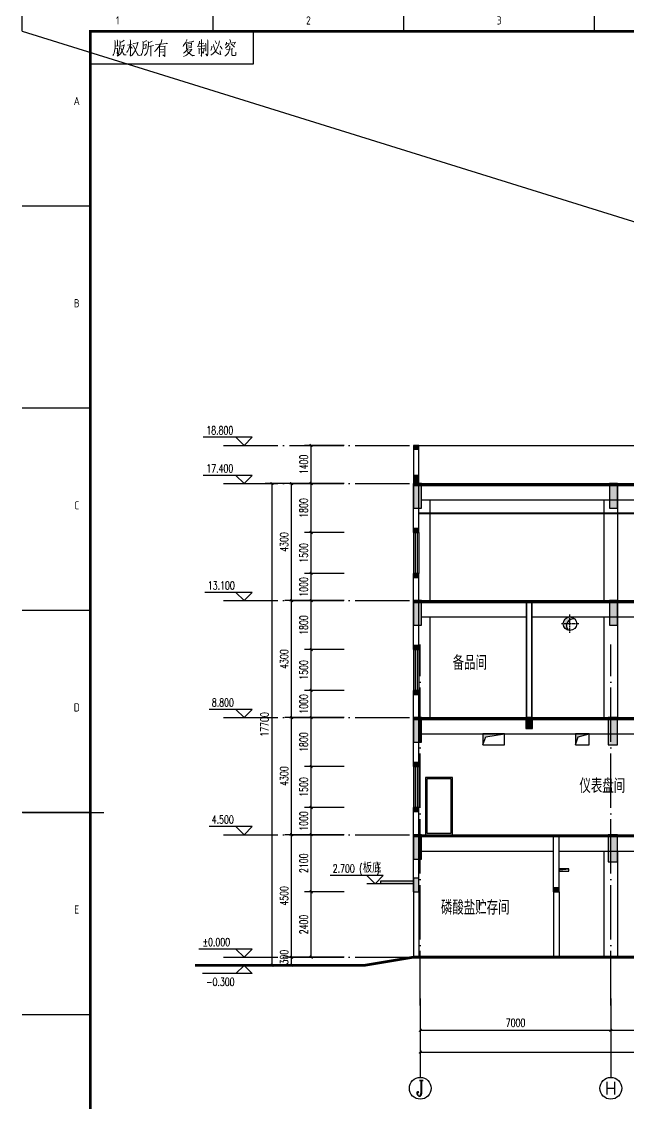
# Model space of a CAD drawing. Extents: x -93062 to 326984, y -142534 to 91021.
# Drawn here: x -58722 to -36428, y -37816 to 1923 of the extents above; entities that cross this region are included whole.
import ezdxf
from ezdxf.enums import TextEntityAlignment as Align

# ---------------------------------------------------------------- set-up
doc = ezdxf.new("R2010")
doc.units = 0
doc.header["$LTSCALE"] = 1000
doc.header["$MEASUREMENT"] = 0
doc.linetypes.add('DASH', pattern=[0.35, 0.25, -0.1])
doc.linetypes.add('DOTE', pattern=[2.42, 2, -0.2, 0.02, -0.2])
doc.layers.get('0').update_dxf_attribs({"color": 8})
doc.layers.get('Defpoints').update_dxf_attribs({"color": 8})
for name, color, linetype in [('-人员定位', 6, 'Continuous'), ('AXIS', 8, 'Continuous'), ('AXIS_TEXT', 8, 'Continuous'), ('CENTRE LINE', 8, 'DOTE'), ('DIM_ELEV', 8, 'Continuous'), ('DOTE', 8, 'DOTE'), ('EQUIPMENT', 8, 'Continuous'), ('HOLE', 8, 'Continuous'), ('PUB_DIM', 8, 'Continuous'), ('PUB_TEXT', 8, 'Continuous'), ('SURFACE', 8, 'Continuous'), ('TEXT', 8, 'Continuous'), ('WALL', 8, 'Continuous'), ('WINDOW', 8, 'Continuous')]:
    doc.layers.add(name, color=color, linetype=linetype)
doc.styles.add('_TCH_AXIS', font='COMPLEX', dxfattribs={"bigfont": 'GBCBIG'})
doc.styles.add('_TCH_DIM', font='SIMPLEX', dxfattribs={"bigfont": 'GBCBIG'})
doc.styles.add('_TCH_DIM_T3', font='SIMPLEX', dxfattribs={"width": 0.705882, "bigfont": 'GBCBIG'})
doc.styles.add('HZTXT', font='geditxt.shx', dxfattribs={"width": 0.8, "bigfont": 'hztxt1.shx'})
doc.styles.get("Standard").update_dxf_attribs({"font": 'gbenor.shx', "bigfont": 'gbcbig.shx'})
doc.styles.add('TK', font='GEDITXT.SHX', dxfattribs={"width": 0.85, "height": 3.5, "bigfont": 'DXT.SHX'})
doc.dimstyles.new('_TCH_ARCH&&100', dxfattribs={"dimtxt": 297.5, "dimasz": 100, "dimexe": 250, "dimexo": 300, "dimgap": 126.25, "dimtad": 1, "dimdec": 0, "dimzin": 0, "dimdsep": 46, "dimtxsty": '_TCH_DIM_T3', "dimblk": 'ARCHTICK', "dimcen": 0.09, "dimazin": 2, "dimtfac": 1, "dimtdec": 0, "dimtix": 1, "dimtmove": 2, "dimatfit": 3, "dimfxl": 1, "dimtolj": 1, "dimtzin": 0, "dimarcsym": 0})

# ---------------------------------------------------------------- blocks, each defined once
blk = doc.blocks.new('GEDI_WK_A1')
at = {"color": 3}
for p, q in [((0, 584), (0, 594)), ((70.08, 584), (70.08, 594)), ((140.17, 584), (140.17, 594)), ((210.25, 584), (210.25, 594)), ((85, 572), (85, 584)), ((25, 572), (85, 572)), ((25, 519.75), (0, 519.75)), ((25, 445.5), (0, 445.5)), ((25, 371.25), (0, 371.25)), ((25, 297), (0, 297)), ((25, 222.75), (0, 222.75))]:
    blk.add_line(p, q, dxfattribs=at)
for points, const_width in [([(0, 0), (841, 0), (841, 594), (0, 594)], 0.1), ([(25, 10), (831, 10), (831, 584), (25, 584)], 1)]:
    blk.add_lwpolyline(points, close=True, dxfattribs=dict(at, const_width=const_width))
at = {"color": 3, "const_width": 0.5}
blk.add_lwpolyline([(30, 297), (0, 297)], dxfattribs=at)
at = {"color": 3}
for s, p in [('1', (35.04, 588)), ('2', (105.12, 588)), ('3', (175.21, 588))]:
    blk.add_text(s, height=3, dxfattribs=at).set_placement(p, align=Align.MIDDLE)
for s, p in [('A', (20, 556.88)), ('B', (20, 482.62)), ('C', (20, 408.38)), ('D', (20, 334.12)), ('E', (20, 259.88))]:
    blk.add_text(s, height=3, dxfattribs=at).set_placement(p, align=Align.CENTER)
blk = doc.blocks.new('GEDI_Copyright_2012')
at = {"color": 7, "lineweight": 0}
for points in [[(8.99, -3.43), (9.11, -3.83), (9.11, -5.03), (9.11, -5.93), (9.03, -6.73), (8.9, -7.33), (8.73, -8.03), (8.48, -8.53), (8.22, -8.93)], [(10.81, -3.53), (10.9, -4.03), (10.9, -4.68), (10.81, -5.53), (10.73, -6.33), (10.6, -7.03), (10.47, -7.68), (10.3, -8.23), (10.09, -8.72), (9.84, -9.08)], [(9.88, -3.13), (9.96, -3.43), (9.96, -5.33)], [(12.43, -3.23), (12.34, -3.38), (11.53, -3.88), (10.98, -4.13)], [(14.64, -3.13), (14.81, -3.38), (14.76, -3.33), (14.72, -9.13), (14.68, -8.72), (14.72, -8.13)], [(20.67, -3.38), (20.5, -3.48), (19.35, -4.13), (19.27, -3.73), (19.4, -4.13), (19.4, -5.43), (19.35, -6.23), (19.31, -6.78), (19.22, -7.33), (19.1, -7.83), (18.93, -8.33), (18.72, -8.68), (18.54, -8.98)], [(22.67, -3.58), (21.99, -3.98), (21.35, -4.13), (21.26, -3.73), (21.35, -4.33), (21.31, -4.93), (21.26, -5.58), (21.22, -6.13), (21.13, -6.63), (21.05, -7.18), (20.92, -7.58), (20.71, -7.88), (20.5, -8.23), (20.28, -8.53), (20.07, -8.78), (19.86, -8.98)], [(26.28, -2.98), (26.28, -3.23), (26.02, -4.08), (25.76, -4.68), (25.51, -5.08), (25.04, -5.83), (24.36, -6.63), (23.9, -7.13), (23.6, -7.38)], [(35.45, -3.03), (35.49, -3.23), (34.98, -4.18), (34.52, -4.83), (34.26, -5.23), (34.05, -5.53)], [(35.11, -4.08), (36.34, -3.93), (37.87, -3.68), (37.75, -3.63), (37.49, -3.73)], [(40.12, -3.58), (40.16, -3.88), (39.83, -4.93), (39.66, -5.23)], [(40.8, -3.03), (40.84, -3.28), (40.8, -9.23), (40.72, -8.88), (40.8, -8.53)], [(43.1, -3.13), (43.18, -3.43), (43.14, -8.23), (43.14, -8.53), (43.1, -8.78), (43.05, -8.88), (42.97, -8.98), (42.37, -8.23), (43.05, -8.88)], [(47.43, -3.48), (47.39, -4.03), (47.17, -4.73), (47, -5.28), (46.71, -5.88), (46.45, -6.48), (46.2, -6.88), (45.86, -7.38), (45.47, -7.78), (45.09, -8.13), (44.67, -8.48), (44.24, -8.72)], [(45.82, -3.53), (46.07, -3.93), (46.24, -4.28), (46.32, -4.48), (46.32, -4.63)], [(51.21, -3.03), (51.47, -3.58), (51.55, -3.93)], [(9.11, -6.38), (10.01, -6.28), (9.92, -6.13), (9.92, -8.38), (9.88, -8.08), (9.88, -7.68)], [(9.16, -5.48), (10.39, -5.28)], [(11.2, -5.43), (12.56, -5.08), (12.47, -4.93), (12.26, -5.58), (12, -6.38), (11.75, -6.98), (11.45, -7.63), (11.03, -8.23), (10.6, -8.68), (10.26, -9.03)], [(11.15, -6.08), (12.34, -8.63), (13.15, -8.68), (12.38, -8.58), (12.17, -8.28)], [(14.72, -4.88), (14.42, -5.73), (14.08, -6.43), (13.74, -7.13), (13.45, -7.63), (13.36, -7.78)], [(13.62, -5.08), (15.4, -4.68)], [(14.72, -5.63), (15.27, -6.03), (15.4, -6.33)], [(15.7, -4.48), (17.52, -4.18), (17.44, -4.03), (17.27, -4.68), (17.1, -5.43), (16.93, -5.93), (16.76, -6.43), (16.55, -6.93), (16.21, -7.48), (15.91, -7.98), (15.61, -8.43), (15.32, -8.72), (15.02, -8.98)], [(15.61, -5.23), (15.87, -5.28), (17.44, -8.72), (18.2, -8.83), (17.44, -8.63), (17.14, -8.08)], [(19.48, -6.38), (19.56, -6.33), (20.54, -6.18), (20.41, -6.23), (20.54, -4.68), (20.63, -4.88), (19.44, -5.13)], [(21.31, -5.53), (23.22, -5.23), (23.09, -5.18), (22.88, -5.28)], [(22.28, -5.43), (22.28, -9.13), (22.24, -8.88), (22.28, -8.48)], [(23.98, -4.83), (28.4, -4.43), (28.14, -4.33)], [(25.34, -5.53), (25.43, -5.73), (25.38, -9.03), (25.38, -9.33), (25.34, -9.03), (25.38, -8.68)], [(25.43, -5.73), (27.38, -5.53), (27.38, -5.43), (27.47, -5.53), (27.38, -5.58), (27.38, -9.08), (27.34, -9.28), (26.66, -8.63), (27.34, -9.18)], [(26.96, -6.58), (25.47, -6.73)], [(25.47, -7.68), (26.96, -7.53)], [(28.14, -4.33), (27.8, -4.48)], [(35.71, -6.38), (35.71, -6.53), (34.98, -7.43), (34.56, -7.78), (34.26, -8.03)], [(35.62, -6.88), (35.75, -6.98), (37.28, -6.68), (37.23, -6.53), (36.77, -7.33), (36.47, -7.68), (36.17, -7.98), (35.71, -8.38), (35.28, -8.72), (34.81, -8.98), (34.26, -9.23)], [(35.24, -4.43), (35.28, -4.73), (35.32, -5.58), (35.32, -6.38), (35.28, -6.23), (37.19, -5.93), (37.07, -5.93), (37.15, -4.23), (37.28, -4.38), (35.28, -4.68)], [(36.64, -5.28), (35.36, -5.48)], [(35.54, -7.38), (35.62, -7.43), (37.57, -8.98), (38.3, -8.93), (37.57, -8.93), (37.32, -8.78)], [(39.27, -5.63), (42.08, -5.33), (42.03, -5.33), (41.87, -5.28), (41.65, -5.38)], [(39.87, -6.13), (39.95, -6.68), (39.95, -6.78), (40, -8.28), (39.95, -7.98), (40, -7.73)], [(40, -6.58), (41.95, -6.28), (41.82, -6.13), (41.74, -6.53), (41.69, -7.18), (41.61, -7.63), (41.57, -7.93), (41.44, -8.08), (41.06, -7.58), (41.48, -8.03)], [(40.12, -4.48), (41.74, -4.33)], [(42.33, -4.33), (42.42, -4.58), (42.42, -7.33), (42.33, -6.83), (42.37, -6.53)], [(44.67, -5.43), (44.63, -5.93), (44.5, -6.48), (44.37, -6.83), (44.24, -7.03)], [(45.26, -4.88), (45.43, -5.63), (45.56, -6.18), (45.77, -6.68), (45.99, -7.23), (46.24, -7.63), (46.58, -7.93), (47.05, -8.28), (47.51, -8.43), (47.81, -8.48), (47.94, -8.48), (47.73, -7.78), (47.64, -7.13), (47.81, -8.48)], [(47.64, -5.43), (48.07, -5.93), (48.36, -6.28), (48.49, -6.58)], [(51.21, -5.48), (51.21, -5.83), (51.08, -6.58), (50.95, -7.03), (50.83, -7.43), (50.7, -7.78), (50.53, -8.13), (50.32, -8.43), (50.06, -8.68), (49.77, -8.93), (49.43, -9.18)], [(50.91, -4.68), (50.83, -4.98), (50.44, -5.43), (50.06, -5.83), (49.81, -6.03), (49.55, -6.23)], [(50.06, -3.98), (50.02, -4.33), (49.94, -4.58), (49.85, -4.83), (49.77, -4.98), (49.68, -5.03), (50.02, -4.43), (53.29, -4.13), (53.16, -4.03), (52.78, -4.83)], [(49.98, -6.68), (52.19, -6.43), (52.06, -6.28), (52.02, -6.58), (51.93, -8.18), (51.97, -8.63), (52.06, -8.78), (52.19, -8.88), (52.4, -8.88), (52.61, -8.88), (53.21, -8.88), (53.42, -8.78), (53.46, -8.72), (53.42, -7.68), (53.42, -8.78)], [(51.76, -4.78), (52.27, -5.13), (52.65, -5.43), (52.83, -5.68), (52.91, -5.88)]]:
    blk.add_lwpolyline(points, dxfattribs=at)
blk = doc.blocks.new('A$C67E35CD0')
for name, p in [('GEDI_WK_A1', (0, 0)), ('GEDI_Copyright_2012', (25, 584))]:
    blk.add_blockref(name, p)
at = {"style": 'TK', "width": 0.85}
for tag, height, p in [('PROJECTNAME', 4.75, (776, 44)), ('PHASE', 4, (818, 44)), ('DRAWINGNAME', 4.75, (786, 31))]:
    blk.add_attdef(tag, text='', height=height, dxfattribs=at).set_placement(p, align=Align.MIDDLE_CENTER)
for tag, p, height in [('APPROVE', (663, 32.75), 3.5), ('DESIGN', (708, 32.75), 3.5), ('REVIEW1', (663, 25.75), 3.5), ('DRAW', (708, 25.75), 3.5), ('REVIEW2', (663, 18.75), 3.5), ('PROPORTION', (708, 18.75), 3.5), ('DRAWINGNUMBER', (758, 18.5), 4), ('CHECK', (663, 11.75), 3.5), ('DATE', (708, 11.75), 3.5), ('VERSION', (824, 11.75), 3.5)]:
    blk.add_attdef(tag, p, '', height=height, dxfattribs=at)
blk = doc.blocks.new('afefqwer')
at = {"xscale": 100, "yscale": 100, "zscale": 100}
blk.add_blockref('A$C67E35CD0', (-84100, 0), dxfattribs=at)
blk = doc.blocks.new('_ArchTick')
at = {"color": 0, "linetype": 'ByBlock', "const_width": 0.4}
blk.add_lwpolyline([(-0.5, -0.5), (0.5, 0.5)], dxfattribs=at)
blk = doc.blocks.new('*D324')
at = {"layer": 'Defpoints', "color": 0, "transparency": 16777216}
for p in [(-48083, -30045), (-46569, -30045), (-46569, -32445)]:
    blk.add_point(p, dxfattribs=at)
at = {"layer": 'PUB_DIM', "color": 0, "lineweight": -2, "transparency": 16777216}
for p, q in [((-46869, -30045), (-48333, -30045)), ((-48083, -32445), (-48083, -30045)), ((-46869, -32445), (-48333, -32445))]:
    blk.add_line(p, q, dxfattribs=at)
at = {"layer": 'PUB_DIM', "color": 0, "lineweight": -2, "transparency": 16777216, "xscale": 100, "yscale": 100, "zscale": 100}
for p, rotation in [((-48083, -30045), 90), ((-48083, -32445), 270)]:
    blk.add_blockref('_ArchTick', p, dxfattribs=dict(at, rotation=rotation))
at = {"layer": 'PUB_DIM', "color": 0, "transparency": 16777216, "insert": (-48358, -31245), "char_height": 297.5, "attachment_point": 5, "rotation": 90, "style": '_TCH_DIM_T3'}
blk.add_mtext('\\A1;2400', dxfattribs=at)
blk = doc.blocks.new('*D325')
at = {"layer": 'Defpoints', "color": 0, "transparency": 16777216}
for p in [(-48083, -27945), (-46569, -27945), (-46569, -30045)]:
    blk.add_point(p, dxfattribs=at)
at = {"layer": 'PUB_DIM', "color": 0, "lineweight": -2, "transparency": 16777216}
for p, q in [((-46869, -27945), (-48333, -27945)), ((-48083, -30045), (-48083, -27945)), ((-46869, -30045), (-48333, -30045))]:
    blk.add_line(p, q, dxfattribs=at)
at = {"layer": 'PUB_DIM', "color": 0, "lineweight": -2, "transparency": 16777216, "xscale": 100, "yscale": 100, "zscale": 100}
for p, rotation in [((-48083, -27945), 90), ((-48083, -30045), 270)]:
    blk.add_blockref('_ArchTick', p, dxfattribs=dict(at, rotation=rotation))
at = {"layer": 'PUB_DIM', "color": 0, "transparency": 16777216, "insert": (-48358, -28995), "char_height": 297.5, "attachment_point": 5, "rotation": 90, "style": '_TCH_DIM_T3'}
blk.add_mtext('\\A1;2100', dxfattribs=at)
blk = doc.blocks.new('*D326')
at = {"layer": 'Defpoints', "color": 0, "transparency": 16777216}
for p in [(-48083, -26945), (-46569, -26945), (-46569, -27945)]:
    blk.add_point(p, dxfattribs=at)
at = {"layer": 'PUB_DIM', "color": 0, "lineweight": -2, "transparency": 16777216}
for p, q in [((-46869, -26945), (-48333, -26945)), ((-48083, -27945), (-48083, -26945)), ((-46869, -27945), (-48333, -27945))]:
    blk.add_line(p, q, dxfattribs=at)
at = {"layer": 'PUB_DIM', "color": 0, "lineweight": -2, "transparency": 16777216, "xscale": 100, "yscale": 100, "zscale": 100}
for p, rotation in [((-48083, -26945), 90), ((-48083, -27945), 270)]:
    blk.add_blockref('_ArchTick', p, dxfattribs=dict(at, rotation=rotation))
at = {"layer": 'PUB_DIM', "color": 0, "transparency": 16777216, "insert": (-48358, -27445), "char_height": 297.5, "attachment_point": 5, "rotation": 90, "style": '_TCH_DIM_T3'}
blk.add_mtext('\\A1;1000', dxfattribs=at)
blk = doc.blocks.new('*D327')
at = {"layer": 'Defpoints', "color": 0, "transparency": 16777216}
for p in [(-48083, -25445), (-46569, -25445), (-46569, -26945)]:
    blk.add_point(p, dxfattribs=at)
at = {"layer": 'PUB_DIM', "color": 0, "lineweight": -2, "transparency": 16777216}
for p, q in [((-46869, -25445), (-48333, -25445)), ((-48083, -26945), (-48083, -25445)), ((-46869, -26945), (-48333, -26945))]:
    blk.add_line(p, q, dxfattribs=at)
at = {"layer": 'PUB_DIM', "color": 0, "lineweight": -2, "transparency": 16777216, "xscale": 100, "yscale": 100, "zscale": 100}
for p, rotation in [((-48083, -25445), 90), ((-48083, -26945), 270)]:
    blk.add_blockref('_ArchTick', p, dxfattribs=dict(at, rotation=rotation))
at = {"layer": 'PUB_DIM', "color": 0, "transparency": 16777216, "insert": (-48358, -26195), "char_height": 297.5, "attachment_point": 5, "rotation": 90, "style": '_TCH_DIM_T3'}
blk.add_mtext('\\A1;1500', dxfattribs=at)
blk = doc.blocks.new('*D328')
at = {"layer": 'Defpoints', "color": 0, "transparency": 16777216}
for p in [(-48083, -23645), (-46569, -23645), (-46569, -25445)]:
    blk.add_point(p, dxfattribs=at)
at = {"layer": 'PUB_DIM', "color": 0, "lineweight": -2, "transparency": 16777216}
for p, q in [((-46869, -23645), (-48333, -23645)), ((-48083, -25445), (-48083, -23645)), ((-46869, -25445), (-48333, -25445))]:
    blk.add_line(p, q, dxfattribs=at)
at = {"layer": 'PUB_DIM', "color": 0, "lineweight": -2, "transparency": 16777216, "xscale": 100, "yscale": 100, "zscale": 100}
for p, rotation in [((-48083, -23645), 90), ((-48083, -25445), 270)]:
    blk.add_blockref('_ArchTick', p, dxfattribs=dict(at, rotation=rotation))
at = {"layer": 'PUB_DIM', "color": 0, "transparency": 16777216, "insert": (-48358, -24545), "char_height": 297.5, "attachment_point": 5, "rotation": 90, "style": '_TCH_DIM_T3'}
blk.add_mtext('\\A1;1800', dxfattribs=at)
blk = doc.blocks.new('*D329')
at = {"layer": 'Defpoints', "color": 0, "transparency": 16777216}
for p in [(-48083, -22645), (-46569, -22645), (-46569, -23645)]:
    blk.add_point(p, dxfattribs=at)
at = {"layer": 'PUB_DIM', "color": 0, "lineweight": -2, "transparency": 16777216}
for p, q in [((-46869, -22645), (-48333, -22645)), ((-48083, -23645), (-48083, -22645)), ((-46869, -23645), (-48333, -23645))]:
    blk.add_line(p, q, dxfattribs=at)
at = {"layer": 'PUB_DIM', "color": 0, "lineweight": -2, "transparency": 16777216, "xscale": 100, "yscale": 100, "zscale": 100}
for p, rotation in [((-48083, -22645), 90), ((-48083, -23645), 270)]:
    blk.add_blockref('_ArchTick', p, dxfattribs=dict(at, rotation=rotation))
at = {"layer": 'PUB_DIM', "color": 0, "transparency": 16777216, "insert": (-48358, -23145), "char_height": 297.5, "attachment_point": 5, "rotation": 90, "style": '_TCH_DIM_T3'}
blk.add_mtext('\\A1;1000', dxfattribs=at)
blk = doc.blocks.new('*D330')
at = {"layer": 'Defpoints', "color": 0, "transparency": 16777216}
for p in [(-48083, -21145), (-46569, -21145), (-46569, -22645)]:
    blk.add_point(p, dxfattribs=at)
at = {"layer": 'PUB_DIM', "color": 0, "lineweight": -2, "transparency": 16777216}
for p, q in [((-46869, -21145), (-48333, -21145)), ((-48083, -22645), (-48083, -21145)), ((-46869, -22645), (-48333, -22645))]:
    blk.add_line(p, q, dxfattribs=at)
at = {"layer": 'PUB_DIM', "color": 0, "lineweight": -2, "transparency": 16777216, "xscale": 100, "yscale": 100, "zscale": 100}
for p, rotation in [((-48083, -21145), 90), ((-48083, -22645), 270)]:
    blk.add_blockref('_ArchTick', p, dxfattribs=dict(at, rotation=rotation))
at = {"layer": 'PUB_DIM', "color": 0, "transparency": 16777216, "insert": (-48358, -21895), "char_height": 297.5, "attachment_point": 5, "rotation": 90, "style": '_TCH_DIM_T3'}
blk.add_mtext('\\A1;1500', dxfattribs=at)
blk = doc.blocks.new('*D331')
at = {"layer": 'Defpoints', "color": 0, "transparency": 16777216}
for p in [(-48083, -19345), (-46569, -19345), (-46569, -21145)]:
    blk.add_point(p, dxfattribs=at)
at = {"layer": 'PUB_DIM', "color": 0, "lineweight": -2, "transparency": 16777216}
for p, q in [((-46869, -19345), (-48333, -19345)), ((-48083, -21145), (-48083, -19345)), ((-46869, -21145), (-48333, -21145))]:
    blk.add_line(p, q, dxfattribs=at)
at = {"layer": 'PUB_DIM', "color": 0, "lineweight": -2, "transparency": 16777216, "xscale": 100, "yscale": 100, "zscale": 100}
for p, rotation in [((-48083, -19345), 90), ((-48083, -21145), 270)]:
    blk.add_blockref('_ArchTick', p, dxfattribs=dict(at, rotation=rotation))
at = {"layer": 'PUB_DIM', "color": 0, "transparency": 16777216, "insert": (-48358, -20245), "char_height": 297.5, "attachment_point": 5, "rotation": 90, "style": '_TCH_DIM_T3'}
blk.add_mtext('\\A1;1800', dxfattribs=at)
blk = doc.blocks.new('*D332')
at = {"layer": 'Defpoints', "color": 0, "transparency": 16777216}
for p in [(-48083, -18345), (-46569, -18345), (-46569, -19345)]:
    blk.add_point(p, dxfattribs=at)
at = {"layer": 'PUB_DIM', "color": 0, "lineweight": -2, "transparency": 16777216}
for p, q in [((-46869, -18345), (-48333, -18345)), ((-48083, -19345), (-48083, -18345)), ((-46869, -19345), (-48333, -19345))]:
    blk.add_line(p, q, dxfattribs=at)
at = {"layer": 'PUB_DIM', "color": 0, "lineweight": -2, "transparency": 16777216, "xscale": 100, "yscale": 100, "zscale": 100}
for p, rotation in [((-48083, -18345), 90), ((-48083, -19345), 270)]:
    blk.add_blockref('_ArchTick', p, dxfattribs=dict(at, rotation=rotation))
at = {"layer": 'PUB_DIM', "color": 0, "transparency": 16777216, "insert": (-48358, -18845), "char_height": 297.5, "attachment_point": 5, "rotation": 90, "style": '_TCH_DIM_T3'}
blk.add_mtext('\\A1;1000', dxfattribs=at)
blk = doc.blocks.new('*D333')
at = {"layer": 'Defpoints', "color": 0, "transparency": 16777216}
for p in [(-48083, -16845), (-46569, -16845), (-46569, -18345)]:
    blk.add_point(p, dxfattribs=at)
at = {"layer": 'PUB_DIM', "color": 0, "lineweight": -2, "transparency": 16777216}
for p, q in [((-46869, -16845), (-48333, -16845)), ((-48083, -18345), (-48083, -16845)), ((-46869, -18345), (-48333, -18345))]:
    blk.add_line(p, q, dxfattribs=at)
at = {"layer": 'PUB_DIM', "color": 0, "lineweight": -2, "transparency": 16777216, "xscale": 100, "yscale": 100, "zscale": 100}
for p, rotation in [((-48083, -16845), 90), ((-48083, -18345), 270)]:
    blk.add_blockref('_ArchTick', p, dxfattribs=dict(at, rotation=rotation))
at = {"layer": 'PUB_DIM', "color": 0, "transparency": 16777216, "insert": (-48358, -17595), "char_height": 297.5, "attachment_point": 5, "rotation": 90, "style": '_TCH_DIM_T3'}
blk.add_mtext('\\A1;1500', dxfattribs=at)
blk = doc.blocks.new('*D334')
at = {"layer": 'Defpoints', "color": 0, "transparency": 16777216}
for p in [(-48083, -15045), (-46569, -15045), (-46569, -16845)]:
    blk.add_point(p, dxfattribs=at)
at = {"layer": 'PUB_DIM', "color": 0, "lineweight": -2, "transparency": 16777216}
for p, q in [((-46869, -15045), (-48333, -15045)), ((-48083, -16845), (-48083, -15045)), ((-46869, -16845), (-48333, -16845))]:
    blk.add_line(p, q, dxfattribs=at)
at = {"layer": 'PUB_DIM', "color": 0, "lineweight": -2, "transparency": 16777216, "xscale": 100, "yscale": 100, "zscale": 100}
for p, rotation in [((-48083, -15045), 90), ((-48083, -16845), 270)]:
    blk.add_blockref('_ArchTick', p, dxfattribs=dict(at, rotation=rotation))
at = {"layer": 'PUB_DIM', "color": 0, "transparency": 16777216, "insert": (-48358, -15945), "char_height": 297.5, "attachment_point": 5, "rotation": 90, "style": '_TCH_DIM_T3'}
blk.add_mtext('\\A1;1800', dxfattribs=at)
blk = doc.blocks.new('*D335')
at = {"layer": 'Defpoints', "color": 0, "transparency": 16777216}
for p in [(-48083, -13645), (-46569, -13645), (-46569, -15045)]:
    blk.add_point(p, dxfattribs=at)
at = {"layer": 'PUB_DIM', "color": 0, "lineweight": -2, "transparency": 16777216}
for p, q in [((-46869, -13645), (-48333, -13645)), ((-48083, -15045), (-48083, -13645)), ((-46869, -15045), (-48333, -15045))]:
    blk.add_line(p, q, dxfattribs=at)
at = {"layer": 'PUB_DIM', "color": 0, "lineweight": -2, "transparency": 16777216, "xscale": 100, "yscale": 100, "zscale": 100}
for p, rotation in [((-48083, -13645), 90), ((-48083, -15045), 270)]:
    blk.add_blockref('_ArchTick', p, dxfattribs=dict(at, rotation=rotation))
at = {"layer": 'PUB_DIM', "color": 0, "transparency": 16777216, "insert": (-48358, -14345), "char_height": 297.5, "attachment_point": 5, "rotation": 90, "style": '_TCH_DIM_T3'}
blk.add_mtext('\\A1;1400', dxfattribs=at)
blk = doc.blocks.new('*D1444')
at = {"layer": 'Defpoints', "color": 0, "transparency": 16777216}
for p in [(-48802, -32445), (-47288, -32445), (-47288, -32745)]:
    blk.add_point(p, dxfattribs=at)
at = {"layer": 'PUB_DIM', "color": 0, "lineweight": -2, "transparency": 16777216}
for p, q in [((-47588, -32445), (-49052, -32445)), ((-48802, -32745), (-48802, -32445)), ((-47588, -32745), (-49052, -32745))]:
    blk.add_line(p, q, dxfattribs=at)
at = {"layer": 'PUB_DIM', "color": 0, "lineweight": -2, "transparency": 16777216, "xscale": 100, "yscale": 100, "zscale": 100}
for p, rotation in [((-48802, -32445), 90), ((-48802, -32745), 270)]:
    blk.add_blockref('_ArchTick', p, dxfattribs=dict(at, rotation=rotation))
at = {"layer": 'PUB_DIM', "color": 0, "transparency": 16777216, "insert": (-49077, -32445), "char_height": 297.5, "attachment_point": 5, "rotation": 90, "style": '_TCH_DIM_T3'}
blk.add_mtext('\\A1;300', dxfattribs=at)
blk = doc.blocks.new('*D1445')
at = {"layer": 'Defpoints', "color": 0, "transparency": 16777216}
for p in [(-48802, -27945), (-47288, -27945), (-47288, -32445)]:
    blk.add_point(p, dxfattribs=at)
at = {"layer": 'PUB_DIM', "color": 0, "lineweight": -2, "transparency": 16777216}
for p, q in [((-47588, -27945), (-49052, -27945)), ((-48802, -32445), (-48802, -27945)), ((-47588, -32445), (-49052, -32445))]:
    blk.add_line(p, q, dxfattribs=at)
at = {"layer": 'PUB_DIM', "color": 0, "lineweight": -2, "transparency": 16777216, "xscale": 100, "yscale": 100, "zscale": 100}
for p, rotation in [((-48802, -27945), 90), ((-48802, -32445), 270)]:
    blk.add_blockref('_ArchTick', p, dxfattribs=dict(at, rotation=rotation))
at = {"layer": 'PUB_DIM', "color": 0, "transparency": 16777216, "insert": (-49077, -30195), "char_height": 297.5, "attachment_point": 5, "rotation": 90, "style": '_TCH_DIM_T3'}
blk.add_mtext('\\A1;4500', dxfattribs=at)
blk = doc.blocks.new('*D1446')
at = {"layer": 'Defpoints', "color": 0, "transparency": 16777216}
for p in [(-48802, -23645), (-47288, -23645), (-47288, -27945)]:
    blk.add_point(p, dxfattribs=at)
at = {"layer": 'PUB_DIM', "color": 0, "lineweight": -2, "transparency": 16777216}
for p, q in [((-47588, -23645), (-49052, -23645)), ((-48802, -27945), (-48802, -23645)), ((-47588, -27945), (-49052, -27945))]:
    blk.add_line(p, q, dxfattribs=at)
at = {"layer": 'PUB_DIM', "color": 0, "lineweight": -2, "transparency": 16777216, "xscale": 100, "yscale": 100, "zscale": 100}
for p, rotation in [((-48802, -23645), 90), ((-48802, -27945), 270)]:
    blk.add_blockref('_ArchTick', p, dxfattribs=dict(at, rotation=rotation))
at = {"layer": 'PUB_DIM', "color": 0, "transparency": 16777216, "insert": (-49077, -25795), "char_height": 297.5, "attachment_point": 5, "rotation": 90, "style": '_TCH_DIM_T3'}
blk.add_mtext('\\A1;4300', dxfattribs=at)
blk = doc.blocks.new('*D1447')
at = {"layer": 'Defpoints', "color": 0, "transparency": 16777216}
for p in [(-48802, -19345), (-47288, -19345), (-47288, -23645)]:
    blk.add_point(p, dxfattribs=at)
at = {"layer": 'PUB_DIM', "color": 0, "lineweight": -2, "transparency": 16777216}
for p, q in [((-47588, -19345), (-49052, -19345)), ((-48802, -23645), (-48802, -19345)), ((-47588, -23645), (-49052, -23645))]:
    blk.add_line(p, q, dxfattribs=at)
at = {"layer": 'PUB_DIM', "color": 0, "lineweight": -2, "transparency": 16777216, "xscale": 100, "yscale": 100, "zscale": 100}
for p, rotation in [((-48802, -19345), 90), ((-48802, -23645), 270)]:
    blk.add_blockref('_ArchTick', p, dxfattribs=dict(at, rotation=rotation))
at = {"layer": 'PUB_DIM', "color": 0, "transparency": 16777216, "insert": (-49077, -21495), "char_height": 297.5, "attachment_point": 5, "rotation": 90, "style": '_TCH_DIM_T3'}
blk.add_mtext('\\A1;4300', dxfattribs=at)
blk = doc.blocks.new('*D1448')
at = {"layer": 'Defpoints', "color": 0, "transparency": 16777216}
for p in [(-48802, -15045), (-47288, -15045), (-47288, -19345)]:
    blk.add_point(p, dxfattribs=at)
at = {"layer": 'PUB_DIM', "color": 0, "lineweight": -2, "transparency": 16777216}
for p, q in [((-47588, -15045), (-49052, -15045)), ((-48802, -19345), (-48802, -15045)), ((-47588, -19345), (-49052, -19345))]:
    blk.add_line(p, q, dxfattribs=at)
at = {"layer": 'PUB_DIM', "color": 0, "lineweight": -2, "transparency": 16777216, "xscale": 100, "yscale": 100, "zscale": 100}
for p, rotation in [((-48802, -15045), 90), ((-48802, -19345), 270)]:
    blk.add_blockref('_ArchTick', p, dxfattribs=dict(at, rotation=rotation))
at = {"layer": 'PUB_DIM', "color": 0, "transparency": 16777216, "insert": (-49077, -17195), "char_height": 297.5, "attachment_point": 5, "rotation": 90, "style": '_TCH_DIM_T3'}
blk.add_mtext('\\A1;4300', dxfattribs=at)
blk = doc.blocks.new('*D1449')
at = {"layer": 'Defpoints', "color": 0, "transparency": 16777216}
for p in [(-49521, -15045), (-47288, -15045), (-47288, -32745)]:
    blk.add_point(p, dxfattribs=at)
at = {"layer": 'PUB_DIM', "color": 0, "lineweight": -2, "transparency": 16777216}
for p, q in [((-47588, -15045), (-49771, -15045)), ((-49521, -32745), (-49521, -15045)), ((-47588, -32745), (-49771, -32745))]:
    blk.add_line(p, q, dxfattribs=at)
at = {"layer": 'PUB_DIM', "color": 0, "lineweight": -2, "transparency": 16777216, "xscale": 100, "yscale": 100, "zscale": 100}
for p, rotation in [((-49521, -15045), 90), ((-49521, -32745), 270)]:
    blk.add_blockref('_ArchTick', p, dxfattribs=dict(at, rotation=rotation))
at = {"layer": 'PUB_DIM', "color": 0, "transparency": 16777216, "insert": (-49796, -23895), "char_height": 297.5, "attachment_point": 5, "rotation": 90, "style": '_TCH_DIM_T3'}
blk.add_mtext('\\A1;17700', dxfattribs=at)
blk = doc.blocks.new('*D1458')
at = {"layer": 'AXIS', "color": 0, "lineweight": -2, "transparency": 16777216}
for p, q in [((-37074, -33968), (-37074, -35379)), ((-30074, -33968), (-30074, -35379)), ((-37074, -35129), (-30074, -35129))]:
    blk.add_line(p, q, dxfattribs=at)
at = {"layer": 'Defpoints', "color": 0, "transparency": 16777216}
for p in [(-37074, -33668), (-30074, -33668), (-30074, -35129)]:
    blk.add_point(p, dxfattribs=at)
at = {"layer": 'AXIS', "color": 0, "lineweight": -2, "transparency": 16777216, "xscale": 100, "yscale": 100, "zscale": 100, "rotation": 180}
blk.add_blockref('_ArchTick', (-37074, -35129), dxfattribs=at)
at = {"layer": 'AXIS', "color": 0, "lineweight": -2, "transparency": 16777216, "xscale": 100, "yscale": 100, "zscale": 100}
blk.add_blockref('_ArchTick', (-30074, -35129), dxfattribs=at)
at = {"layer": 'AXIS', "color": 0, "transparency": 16777216, "insert": (-33574, -34854), "char_height": 297.5, "attachment_point": 5, "style": '_TCH_DIM_T3'}
blk.add_mtext('\\A1;7000', dxfattribs=at)
blk = doc.blocks.new('*D1459')
at = {"layer": 'AXIS', "color": 0, "lineweight": -2, "transparency": 16777216}
for p, q in [((-44074, -33968), (-44074, -35379)), ((-37074, -33968), (-37074, -35379)), ((-44074, -35129), (-37074, -35129))]:
    blk.add_line(p, q, dxfattribs=at)
at = {"layer": 'Defpoints', "color": 0, "transparency": 16777216}
for p in [(-44074, -33668), (-37074, -33668), (-37074, -35129)]:
    blk.add_point(p, dxfattribs=at)
at = {"layer": 'AXIS', "color": 0, "lineweight": -2, "transparency": 16777216, "xscale": 100, "yscale": 100, "zscale": 100, "rotation": 180}
blk.add_blockref('_ArchTick', (-44074, -35129), dxfattribs=at)
at = {"layer": 'AXIS', "color": 0, "lineweight": -2, "transparency": 16777216, "xscale": 100, "yscale": 100, "zscale": 100}
blk.add_blockref('_ArchTick', (-37074, -35129), dxfattribs=at)
at = {"layer": 'AXIS', "color": 0, "transparency": 16777216, "insert": (-40574, -34854), "char_height": 297.5, "attachment_point": 5, "style": '_TCH_DIM_T3'}
blk.add_mtext('\\A1;7000', dxfattribs=at)
blk = doc.blocks.new('*D1461')
at = {"layer": 'AXIS', "color": 0, "lineweight": -2, "transparency": 16777216}
for p, q in [((-44074, -33968), (-44074, -36179)), ((10426, -33968), (10426, -36179)), ((-44074, -35929), (10426, -35929))]:
    blk.add_line(p, q, dxfattribs=at)
at = {"layer": 'Defpoints', "color": 0, "transparency": 16777216}
for p in [(-44074, -33668), (10426, -33668), (10426, -35929)]:
    blk.add_point(p, dxfattribs=at)
at = {"layer": 'AXIS', "color": 0, "lineweight": -2, "transparency": 16777216, "xscale": 100, "yscale": 100, "zscale": 100, "rotation": 180}
blk.add_blockref('_ArchTick', (-44074, -35929), dxfattribs=at)
at = {"layer": 'AXIS', "color": 0, "lineweight": -2, "transparency": 16777216, "xscale": 100, "yscale": 100, "zscale": 100}
blk.add_blockref('_ArchTick', (10426, -35929), dxfattribs=at)
at = {"layer": 'AXIS', "color": 0, "transparency": 16777216, "insert": (-16824, -35654), "char_height": 297.5, "attachment_point": 5, "style": '_TCH_DIM_T3'}
blk.add_mtext('\\A1;54500', dxfattribs=at)

msp = doc.modelspace()

# ---------------------------------------------------------------- hatches: boundary and pattern name
at = {"layer": 'HOLE'}
h = msp.add_hatch(color=171, dxfattribs=at)
h.dxf.hatch_style = 1
h.paths.add_polyline_path([(-38824.3, -20195.1, 0.3423726), (-38636.5, -20437.2, -0.74588), (-38390, -20026.2, 0.6842447)])
h = msp.add_hatch(color=171, dxfattribs=at)
h.dxf.hatch_style = 1
h.paths.add_polyline_path([(-40974.3, -24245.1), (-41774.3, -24245.1), (-41774.3, -24645.1), (-41668.3, -24354.6)])
h = msp.add_hatch(color=171, dxfattribs=at)
h.dxf.hatch_style = 1
h.paths.add_polyline_path([(-38374.3, -24245.1), (-38374.3, -24645.1), (-38268.3, -24354.6), (-37874.3, -24245.1)])
h = msp.add_hatch(color=171, dxfattribs=at)
h.dxf.hatch_style = 1
h.paths.add_polyline_path([(-38614.3, -29205.1), (-38974.3, -29205.1), (-38974.3, -29285.1), (-38946.3, -29237.1)])
at = {"layer": 'WALL'}
h = msp.add_hatch(color=256, dxfattribs=at)
h.dxf.hatch_style = 1
h.paths.add_polyline_path([(-44324.3, -15945.1), (-44024.3, -15945.1), (-44024.3, -15045.1), (-44324.3, -15045.1)])
h = msp.add_hatch(color=256, dxfattribs=at)
h.dxf.hatch_style = 1
h.paths.add_polyline_path([(-37124.4, -15945.1), (-36824.4, -15945.1), (-36824.4, -15045.1), (-37124.4, -15045.1)])
h = msp.add_hatch(color=256, dxfattribs=at)
h.dxf.hatch_style = 1
h.paths.add_polyline_path([(-44324.3, -20245.1), (-44024.3, -20245.1), (-44024.3, -19345.1), (-44324.3, -19345.1)])
h = msp.add_hatch(color=256, dxfattribs=at)
h.dxf.hatch_style = 1
h.paths.add_polyline_path([(-37124.4, -20245.1), (-36824.4, -20245.1), (-36824.4, -19345.1), (-37124.4, -19345.1)])
h = msp.add_hatch(color=256, dxfattribs=at)
h.dxf.hatch_style = 1
h.paths.add_polyline_path([(-44324.3, -24545.1), (-44024.3, -24545.1), (-44024.3, -23645.1), (-44324.3, -23645.1)])
h = msp.add_hatch(color=256, dxfattribs=at)
h.dxf.hatch_style = 1
h.paths.add_polyline_path([(-40199.3, -24045.1), (-39949.3, -24045.1), (-39949.3, -23645.1), (-40199.3, -23645.1)])
h = msp.add_hatch(color=256, dxfattribs=at)
h.dxf.hatch_style = 1
h.paths.add_polyline_path([(-37174.4, -24645.1), (-36824.4, -24645.1), (-36824.4, -23645.1), (-37174.4, -23645.1)])
h = msp.add_hatch(color=256, dxfattribs=at)
h.dxf.hatch_style = 1
h.paths.add_polyline_path([(-44324.3, -28845.1), (-44024.3, -28845.1), (-44024.3, -27945.1), (-44324.3, -27945.1)])
h = msp.add_hatch(color=256, dxfattribs=at)
h.dxf.hatch_style = 1
h.paths.add_polyline_path([(-37174.4, -28945.1), (-36824.4, -28945.1), (-36824.4, -27945.1), (-37174.4, -27945.1)])
h = msp.add_hatch(color=256, dxfattribs=at)
h.dxf.hatch_style = 1
h.paths.add_polyline_path([(-44324.3, -29745.1), (-45524.3, -29745.1), (-45524.3, -29645.1), (-44324.3, -29645.1)])
h = msp.add_hatch(color=256, dxfattribs=at)
h.dxf.hatch_style = 1
h.paths.add_polyline_path([(-44324.3, -30045.1), (-44124.3, -30045.1), (-44124.3, -29545.1), (-44324.3, -29545.1)])

# ---------------------------------------------------------------- linework, layer by layer
at = {"layer": '-人员定位'}
msp.add_line((-58696.5, 1567.5), (326984.5, -118471.5), dxfattribs=at)
at = {"color": 251}
for p, q in [((-44124.3, -13645.1), (-3524.4, -13645.1)), ((-36824.4, -15095.1), (-36824.4, -20245.1)), ((-43724.3, -15645.1), (-43724.3, -19345.1)), ((-37324.4, -15645.1), (-37324.4, -19345.1)), ((-43724.3, -19945.1), (-43724.3, -23645.1)), ((-37324.4, -19945.1), (-37324.4, -23645.1)), ((-36824.4, -20245.1), (-36824.4, -23645.1)), ((-37324.4, -28545.1), (-37324.4, -32445.1)), ((-36824.4, -28545.1), (-36824.4, -32445.1))]:
    msp.add_line(p, q, dxfattribs=at)
at = {"layer": 'AXIS'}
for p, q in [((-44074.3, -33967.9), (-44074.3, -36862.4)), ((-37074.3, -33967.9), (-37074.3, -36862.4))]:
    msp.add_line(p, q, dxfattribs=at)
for centre in [(-44074.3, -37262.4), (-37074.3, -37262.4)]:
    msp.add_circle(centre, 400, dxfattribs=at)
at = {"layer": 'CENTRE LINE'}
for p, q in [((-51305, -13645.1), (-43076.8, -13645.1)), ((-51305, -15045.1), (-43076.8, -15045.1)), ((-51305, -19345.1), (-43076.8, -19345.1)), ((-51305, -23645.1), (-43076.8, -23645.1)), ((-51305, -27945.1), (-43076.8, -27945.1)), ((-51305, -32445.1), (-43076.8, -32445.1))]:
    msp.add_line(p, q, dxfattribs=at)
at = {"layer": 'DIM_ELEV'}
for p, q in [((-50250.6, -13345.1), (-52054.5, -13345.1)), ((-50550.6, -13645.1), (-50850.6, -13345.1)), ((-50550.6, -13645.1), (-50250.6, -13345.1)), ((-50250.6, -14745.1), (-52054.5, -14745.1)), ((-50550.6, -15045.1), (-50850.6, -14745.1)), ((-50550.6, -15045.1), (-50250.6, -14745.1)), ((-50250.6, -19045.1), (-51993.8, -19045.1)), ((-50550.6, -19345.1), (-50850.6, -19045.1)), ((-50550.6, -19345.1), (-50250.6, -19045.1)), ((-50250.6, -23345.1), (-51829.5, -23345.1)), ((-50550.6, -23645.1), (-50850.6, -23345.1)), ((-50550.6, -23645.1), (-50250.6, -23345.1)), ((-50250.6, -27645.1), (-51832.9, -27645.1)), ((-50550.6, -27945.1), (-50850.6, -27645.1)), ((-50550.6, -27945.1), (-50250.6, -27645.1)), ((-45433.5, -29445.1), (-47387.7, -29445.1)), ((-45733.5, -29745.1), (-46033.5, -29445.1)), ((-45033.5, -29745.1), (-46033.5, -29745.1)), ((-45733.5, -29745.1), (-45433.5, -29445.1)), ((-50250.6, -32145.1), (-52204.8, -32145.1)), ((-50550.6, -32445.1), (-50850.6, -32145.1)), ((-50550.6, -32445.1), (-50250.6, -32145.1)), ((-50550.6, -32745.1), (-50850.6, -33045.1)), ((-50550.6, -32745.1), (-50250.6, -33045.1)), ((-50250.6, -33045.1), (-52076.2, -33045.1))]:
    msp.add_line(p, q, dxfattribs=at)
at = {"layer": 'DOTE'}
for p, q in [((-44074.3, -34217), (-44074.3, -20957)), ((-37074.3, -34217), (-37074.3, -20957))]:
    msp.add_line(p, q, dxfattribs=at)
at = {"layer": 'EQUIPMENT'}
for p, q in [((-44124.3, -16125.1), (-23174.3, -16125.1)), ((-44124.3, -16145.1), (-23174.3, -16145.1))]:
    msp.add_line(p, q, dxfattribs=at)
at = {"layer": 'HOLE', "color": 171, "linetype": 'DASH', "ltscale": 0.2}
for p, q in [((-38574.3, -20531.4), (-38574.3, -19858.7)), ((-38251, -20195.1), (-38897.7, -20195.1))]:
    msp.add_line(p, q, dxfattribs=at)
at = {"layer": 'HOLE', "color": 171}
for points in [[(-41774.3, -24645.1), (-40974.3, -24645.1), (-40974.3, -24245.1), (-41774.3, -24245.1)], [(-38374.3, -24645.1), (-37874.3, -24645.1), (-37874.3, -24245.1), (-38374.3, -24245.1)], [(-38974.3, -29285.1), (-38614.3, -29285.1), (-38614.3, -29205.1), (-38974.3, -29205.1)]]:
    msp.add_lwpolyline(points, close=True, dxfattribs=at)
for points in [[(-41774.3, -24645.1), (-41668.3, -24354.6), (-40974.3, -24245.1)], [(-38374.3, -24645.1), (-38268.3, -24354.6), (-37874.3, -24245.1)], [(-38974.3, -29285.1), (-38946.3, -29237.1), (-38614.3, -29205.1)]]:
    msp.add_lwpolyline(points, dxfattribs=at)
msp.add_circle((-38574.3, -20195.1), 250, dxfattribs=at)
msp.add_arc((-38452.1, -20268.4), 250, 75.5992, 222.47328, dxfattribs=at)
at = {"layer": 'SURFACE'}
for p, q in [((-44024.3, -15645.1), (-3624.4, -15645.1)), ((-44024.3, -19945.1), (-40174.3, -19945.1)), ((-39974.3, -19945.1), (-13674.3, -19945.1)), ((-44024.3, -24245.1), (-13674.3, -24245.1)), ((-44024.3, -28545.1), (-39174.3, -28545.1)), ((-38974.3, -28545.1), (14975.7, -28545.1))]:
    msp.add_line(p, q, dxfattribs=at)
at = {"layer": 'WALL'}
for p, q in [((-44124.3, -13645.1), (-44324.3, -13645.1)), ((-44324.3, -13645.1), (-44324.3, -15045.1)), ((-44124.3, -13795.1), (-44324.3, -13795.1)), ((-44124.3, -15045.1), (-44124.3, -13645.1)), ((-44124.3, -14745.1), (-44324.3, -14745.1)), ((-44324.3, -14745.1), (-44324.3, -15045.1)), ((-44324.3, -15045.1), (-3324.4, -15045.1)), ((-44324.3, -16845.1), (-44324.3, -15045.1)), ((-44124.3, -15045.1), (-44124.3, -14745.1)), ((-44124.3, -16845.1), (-44124.3, -15045.1)), ((-44124.3, -16695.1), (-44324.3, -16695.1)), ((-44324.3, -16845.1), (-44124.3, -16845.1)), ((-44324.3, -16845.1), (-44124.3, -16845.1)), ((-44124.3, -16845.1), (-44324.3, -16845.1)), ((-44324.3, -21145.1), (-44324.3, -18345.1)), ((-44324.3, -18345.1), (-44124.3, -18345.1)), ((-44124.3, -18345.1), (-44324.3, -18345.1)), ((-44324.3, -18495.1), (-44124.3, -18495.1)), ((-44324.3, -18495.1), (-44124.3, -18495.1)), ((-44124.3, -18495.1), (-44324.3, -18495.1)), ((-44124.3, -21145.1), (-44124.3, -18345.1)), ((-44324.3, -19345.1), (-3324.4, -19345.1)), ((-44324.3, -19395.1), (-3324.4, -19395.1)), ((-40174.3, -23695.1), (-40174.3, -19395.1)), ((-40174.3, -19395.1), (-40174.3, -23695.1)), ((-39974.3, -23695.1), (-39974.3, -19395.1)), ((-39974.3, -19395.1), (-39974.3, -23695.1)), ((-44124.3, -20995.1), (-44324.3, -20995.1)), ((-44324.3, -21145.1), (-44124.3, -21145.1)), ((-44324.3, -21145.1), (-44124.3, -21145.1)), ((-44124.3, -21145.1), (-44324.3, -21145.1)), ((-44324.3, -25445.1), (-44324.3, -22645.1)), ((-44324.3, -22645.1), (-44124.3, -22645.1)), ((-44124.3, -22645.1), (-44324.3, -22645.1)), ((-44124.3, -25445.1), (-44124.3, -22645.1)), ((-44324.3, -22795.1), (-44124.3, -22795.1)), ((-44324.3, -22795.1), (-44124.3, -22795.1)), ((-44124.3, -22795.1), (-44324.3, -22795.1)), ((-44324.3, -23645.1), (-3724.4, -23645.1)), ((-44124.3, -25295.1), (-44324.3, -25295.1)), ((-44324.3, -25445.1), (-44124.3, -25445.1)), ((-44324.3, -25445.1), (-44124.3, -25445.1)), ((-44124.3, -25445.1), (-44324.3, -25445.1)), ((-44324.3, -30045.1), (-44324.3, -26945.1)), ((-44324.3, -26945.1), (-44124.3, -26945.1)), ((-44124.3, -26945.1), (-44324.3, -26945.1)), ((-44124.3, -30045.1), (-44124.3, -26945.1)), ((-44324.3, -27095.1), (-44124.3, -27095.1)), ((-44324.3, -27095.1), (-44124.3, -27095.1)), ((-44124.3, -27095.1), (-44324.3, -27095.1)), ((-44324.3, -27945.1), (14975.7, -27945.1)), ((-39174.3, -30045.1), (-39174.3, -27945.1)), ((-38974.3, -30045.1), (-38974.3, -27945.1)), ((-44304.3, -30045.1), (-44124.3, -30045.1)), ((-38974.3, -29895.1), (-39174.3, -29895.1)), ((-39174.3, -30045.1), (-38974.3, -30045.1)), ((-38974.3, -30045.1), (-39174.3, -30045.1))]:
    msp.add_line(p, q, dxfattribs=at)
at = {"layer": 'WALL', "const_width": 100}
for points in [[(-44324.3, -15095.1), (-3324.4, -15095.1)], [(-44324.3, -19395.1), (-3324.4, -19395.1)], [(-44324.3, -23695.1), (-3724.4, -23695.1)], [(-44324.3, -27995.1), (14975.7, -27995.1)]]:
    msp.add_lwpolyline(points, dxfattribs=at)
at = {"layer": 'WALL'}
for points in [[(-44324.3, -15945.1), (-44024.3, -15945.1), (-44024.3, -15045.1), (-44324.3, -15045.1)], [(-37124.4, -15945.1), (-36824.4, -15945.1), (-36824.4, -15045.1), (-37124.4, -15045.1)], [(-44324.3, -20245.1), (-44024.3, -20245.1), (-44024.3, -19345.1), (-44324.3, -19345.1)], [(-37124.4, -20245.1), (-36824.4, -20245.1), (-36824.4, -19345.1), (-37124.4, -19345.1)], [(-44324.3, -24545.1), (-44024.3, -24545.1), (-44024.3, -23645.1), (-44324.3, -23645.1)], [(-40199.3, -24045.1), (-39949.3, -24045.1), (-39949.3, -23645.1), (-40199.3, -23645.1)], [(-37174.4, -24645.1), (-36824.4, -24645.1), (-36824.4, -23645.1), (-37174.4, -23645.1)], [(-44324.3, -28845.1), (-44024.3, -28845.1), (-44024.3, -27945.1), (-44324.3, -27945.1)], [(-37174.4, -28945.1), (-36824.4, -28945.1), (-36824.4, -27945.1), (-37174.4, -27945.1)], [(-44324.3, -30045.1), (-44124.3, -30045.1), (-44124.3, -29545.1), (-44324.3, -29545.1)]]:
    msp.add_lwpolyline(points, close=True, dxfattribs=at)
msp.add_lwpolyline([(-44324.3, -29745.1), (-45524.3, -29745.1), (-45524.3, -29645.1), (-44324.3, -29645.1), (-44324.3, -29745.1)], dxfattribs=at)
at = {"layer": 'WALL', "color": 254, "const_width": 100}
msp.add_lwpolyline([(-52354.5, -32745.1), (-46124.3, -32745.1), (-44324.3, -32445.1), (-23324.4, -32445.1)], dxfattribs=at)
at = {"layer": 'WALL'}
for points in [[(-44324.3, -13795.1), (-44124.3, -13795.1), (-44324.3, -13645.1), (-44124.3, -13645.1)], [(-44324.3, -14745.1), (-44124.3, -14745.1), (-44324.3, -15045.1), (-44124.3, -15045.1)], [(-44324.3, -16845.1), (-44124.3, -16845.1), (-44324.3, -16695.1), (-44124.3, -16695.1)], [(-44324.3, -18495.1), (-44124.3, -18495.1), (-44324.3, -18345.1), (-44124.3, -18345.1)], [(-44324.3, -21145.1), (-44124.3, -21145.1), (-44324.3, -20995.1), (-44124.3, -20995.1)], [(-44324.3, -22795.1), (-44124.3, -22795.1), (-44324.3, -22645.1), (-44124.3, -22645.1)], [(-44324.3, -25445.1), (-44124.3, -25445.1), (-44324.3, -25295.1), (-44124.3, -25295.1)], [(-44324.3, -27095.1), (-44124.3, -27095.1), (-44324.3, -26945.1), (-44124.3, -26945.1)], [(-39174.3, -30045.1), (-38974.3, -30045.1), (-39174.3, -29895.1), (-38974.3, -29895.1)]]:
    msp.add_solid(points, dxfattribs=at)
at = {"layer": 'WINDOW'}
for p, q in [((-44324.3, -16845.1), (-44324.3, -18345.1)), ((-44264.3, -16845.1), (-44264.3, -18345.1)), ((-44184.3, -16845.1), (-44184.3, -18345.1)), ((-44124.3, -16845.1), (-44124.3, -18345.1)), ((-44324.3, -21145.1), (-44324.3, -22645.1)), ((-44264.3, -21145.1), (-44264.3, -22645.1)), ((-44184.3, -21145.1), (-44184.3, -22645.1)), ((-44124.3, -21145.1), (-44124.3, -22645.1)), ((-44324.3, -25445.1), (-44324.3, -26945.1)), ((-44264.3, -25445.1), (-44264.3, -26945.1)), ((-44184.3, -25445.1), (-44184.3, -26945.1)), ((-44124.3, -25445.1), (-44124.3, -26945.1)), ((-44324.3, -30045.1), (-44324.3, -32445.1)), ((-44124.3, -30045.1), (-44124.3, -32445.1)), ((-39174.3, -30045.1), (-39174.3, -32445.1)), ((-38974.3, -30045.1), (-38974.3, -32445.1))]:
    msp.add_line(p, q, dxfattribs=at)
for points in [[(-43884.3, -27945.1), (-42884.3, -27945.1), (-42884.3, -25845.1), (-43884.3, -25845.1)], [(-43834.3, -27895.1), (-42934.3, -27895.1), (-42934.3, -25895.1), (-43834.3, -25895.1)]]:
    msp.add_lwpolyline(points, close=True, dxfattribs=at)

# ---------------------------------------------------------------- block references
msp.add_blockref('afefqwer', (25403.5, -56832.5))

# ---------------------------------------------------------------- texts
at = {"layer": 'AXIS_TEXT', "style": '_TCH_AXIS'}
for s, height, p, p2 in [('J', 566.9, (-44222.8, -37545.9), (-43925.9, -37545.9)), ('H', 463.4, (-37295, -37494.1), (-36853.7, -37494.1))]:
    msp.add_text(s, height=height, dxfattribs=at).set_placement(p, p2, align=Align.FIT)
at = {"layer": 'PUB_TEXT', "style": '_TCH_DIM', "width": 0.705882}
for s, p in [('18.800', (-51934.5, -13240.1)), ('17.400', (-51934.5, -14640.1)), ('13.100', (-51879.8, -18940.1)), ('8.800', (-51733.5, -23240.1)), ('4.500', (-51736.9, -27540.1)), ('(', (-46321.7, -29340.1)), (')', (-45690.2, -29340.1)), ('2.700', (-47291.7, -29340.1)), ('%%P0.000', (-52069.8, -32040.1)), ('-0.300', (-51941.2, -33500.1))]:
    msp.add_text(s, height=297.5, dxfattribs=at).set_placement(p)
at = {"layer": 'PUB_TEXT', "style": '_TCH_DIM'}
msp.add_text('板底', height=337.59, dxfattribs=at).set_placement((-46181.7, -29340.1))
at = {"layer": 'TEXT', "style": 'HZTXT', "width": 0.8}
for s, p in [('备品间', (-42885.6, -21892.4)), ('仪表盘间', (-38226, -26415.1)), ('磷酸盐贮存间', (-43315.5, -30884.1))]:
    msp.add_text(s, height=525, dxfattribs=at).set_placement(p)

# ---------------------------------------------------------------- dimensions: what is measured, and where the dimension line sits
at = {"layer": 'AXIS'}
for p1, p2, distance, picture, middle in [((-44074.3, -33667.9), (-37074.3, -33667.9), -1461.2, '*D1459', (-40574.3, -34854.2)), ((-44074.3, -33667.9), (10425.7, -33667.9), -2261.2, '*D1461', (-16824.3, -35654.2)), ((-37074.3, -33667.9), (-30074.3, -33667.9), -1461.2, '*D1458', (-33574.3, -34854.2))]:
    dim = msp.add_aligned_dim(p1=p1, p2=p2, distance=distance, dimstyle='_TCH_ARCH&&100', dxfattribs=at)
    dim.commit()
    dim.dimension.update_dxf_attribs({"geometry": picture, "text_midpoint": middle})
at = {"layer": 'PUB_DIM'}
for p1, p2, distance, picture, middle in [((-46569.3, -15045.1), (-46569.3, -13645.1), 1513.4, '*D335', (-48357.7, -14345.1)), ((-47288.5, -32745.1), (-47288.5, -15045.1), 2232.5, '*D1449', (-49796, -23895.1)), ((-47288.5, -19345.1), (-47288.5, -15045.1), 1513.4, '*D1448', (-49076.9, -17195.1)), ((-46569.3, -16845.1), (-46569.3, -15045.1), 1513.4, '*D334', (-48357.7, -15945.1)), ((-46569.3, -18345.1), (-46569.3, -16845.1), 1513.4, '*D333', (-48357.7, -17595.1)), ((-46569.3, -19345.1), (-46569.3, -18345.1), 1513.4, '*D332', (-48357.7, -18845.1)), ((-47288.5, -23645.1), (-47288.5, -19345.1), 1513.4, '*D1447', (-49076.9, -21495.1)), ((-46569.3, -21145.1), (-46569.3, -19345.1), 1513.4, '*D331', (-48357.7, -20245.1)), ((-46569.3, -22645.1), (-46569.3, -21145.1), 1513.4, '*D330', (-48357.7, -21895.1)), ((-46569.3, -23645.1), (-46569.3, -22645.1), 1513.4, '*D329', (-48357.7, -23145.1)), ((-47288.5, -27945.1), (-47288.5, -23645.1), 1513.4, '*D1446', (-49076.9, -25795.1)), ((-46569.3, -25445.1), (-46569.3, -23645.1), 1513.4, '*D328', (-48357.7, -24545.1)), ((-46569.3, -26945.1), (-46569.3, -25445.1), 1513.4, '*D327', (-48357.7, -26195.1)), ((-46569.3, -27945.1), (-46569.3, -26945.1), 1513.4, '*D326', (-48357.7, -27445.1)), ((-47288.5, -32445.1), (-47288.5, -27945.1), 1513.4, '*D1445', (-49076.9, -30195.1)), ((-46569.3, -30045.1), (-46569.3, -27945.1), 1513.4, '*D325', (-48357.7, -28995.1)), ((-46569.3, -32445.1), (-46569.3, -30045.1), 1513.4, '*D324', (-48357.7, -31245.1))]:
    dim = msp.add_aligned_dim(p1=p1, p2=p2, distance=distance, dimstyle='_TCH_ARCH&&100', dxfattribs=at)
    dim.commit()
    dim.dimension.update_dxf_attribs({"geometry": picture, "text_midpoint": middle})
dim = msp.add_linear_dim(base=(-48801.9, -32445.1), p1=(-47288.5, -32745.1), p2=(-47288.5, -32445.1), angle=90, dimstyle='_TCH_ARCH&&100', dxfattribs=at)
dim.commit()
dim.dimension.update_dxf_attribs({"geometry": '*D1444', "text_midpoint": (-49076.9, -32445.1), "dimtype": 129})

doc.saveas('drawing.dxf')
